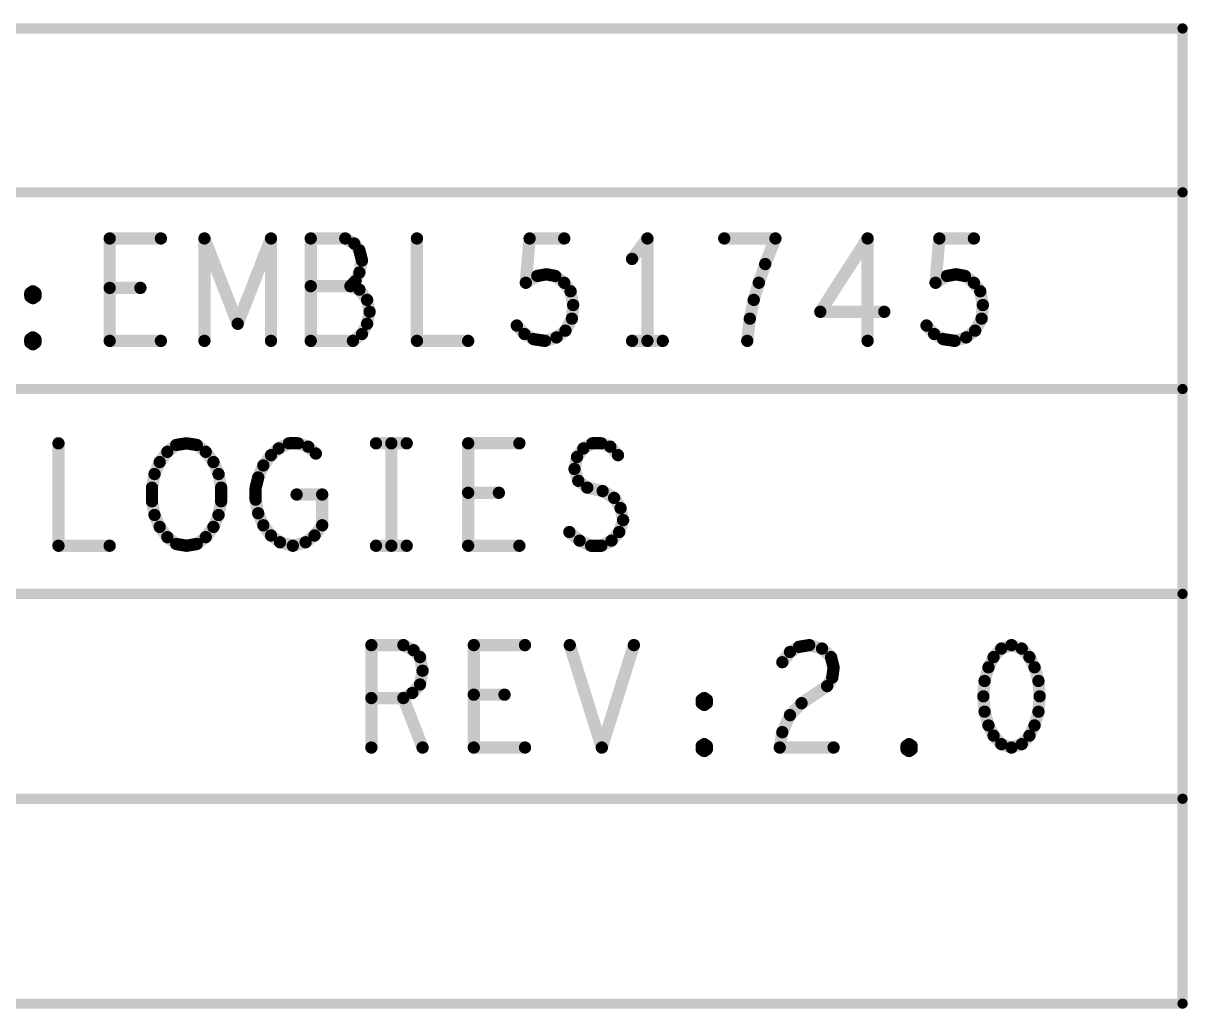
# Model space of a CAD drawing. Extents: x -14.2 to 19.9, y -5.2 to 16.9.
# Drawn here: x 3.598 to 4.734, y -2.005 to -1.043 of the extents above; entities that cross this region are included whole.
import ezdxf

# ---------------------------------------------------------------- set-up
doc = ezdxf.new("R2010")
doc.units = 0
doc.layers.get('0').update_dxf_attribs({"linetype": 'CONTINUOUS'})
doc.layers.add('FAB', color=2, linetype='CONTINUOUS')

# ---------------------------------------------------------------- blocks, each defined once
blk = doc.blocks.new('ROUND_2')
at = {"const_width": 0.005}
blk.add_lwpolyline([(-0.0025, 0, 1), (0.0025, 0, 1)], format="xyb", close=True, dxfattribs=at)
blk = doc.blocks.new('ROUND_3')
at = {"const_width": 0.006}
blk.add_lwpolyline([(-0.003, 0, 1), (0.003, 0, 1)], format="xyb", close=True, dxfattribs=at)

msp = doc.modelspace()

# ---------------------------------------------------------------- linework, layer by layer
at = {"layer": 'FAB'}
for points, const_width in [([(0.5744, -1.0485), (4.7294, -1.0485)], 0.01), ([(4.7294, -1.0485), (4.7294, -2.0005)], 0.01), ([(0.5744, -1.2085), (4.7294, -1.2085)], 0.01), ([(3.6819, -1.3535), (3.6819, -1.2535)], 0.012), ([(3.6819, -1.2535), (3.7319, -1.2535)], 0.012), ([(3.7744, -1.3535), (3.7744, -1.2535)], 0.012), ([(3.7744, -1.2535), (3.8069, -1.3368)], 0.012), ([(3.8069, -1.3368), (3.8394, -1.2535)], 0.012), ([(3.8394, -1.2535), (3.8394, -1.3535)], 0.012), ([(3.9119, -1.2535), (3.8782, -1.2535)], 0.012), ([(3.8782, -1.2535), (3.8782, -1.3535)], 0.012), ([(3.9207, -1.2585), (3.9119, -1.2535)], 0.012), ([(3.9819, -1.2535), (3.9819, -1.3535)], 0.012), ([(4.0882, -1.2968), (4.0919, -1.2535)], 0.012), ([(4.0919, -1.2535), (4.1257, -1.2535)], 0.012), ([(4.2069, -1.2535), (4.1919, -1.2735)], 0.012), ([(4.2069, -1.3535), (4.2069, -1.2535)], 0.012), ([(4.3319, -1.2535), (4.2819, -1.2535)], 0.012), ([(4.3219, -1.2785), (4.3319, -1.2535)], 0.012), ([(4.4219, -1.2535), (4.3757, -1.3251)], 0.012), ([(4.4219, -1.3535), (4.4219, -1.2535)], 0.012), ([(4.4882, -1.2968), (4.4919, -1.2535)], 0.012), ([(4.4919, -1.2535), (4.5257, -1.2535)], 0.012), ([(3.9257, -1.2651), (3.9207, -1.2585)], 0.012), ([(3.9282, -1.2751), (3.9257, -1.2651)], 0.012), ([(3.9257, -1.2868), (3.9282, -1.2751)], 0.012), ([(4.3157, -1.2968), (4.3219, -1.2785)], 0.012), ([(3.9219, -1.2951), (3.9257, -1.2868)], 0.012), ([(4.0994, -1.2901), (4.0882, -1.2968)], 0.012), ([(4.1082, -1.2885), (4.0994, -1.2901)], 0.012), ([(4.1169, -1.2901), (4.1082, -1.2885)], 0.012), ([(4.1257, -1.2968), (4.1169, -1.2901)], 0.012), ([(4.4994, -1.2901), (4.4882, -1.2968)], 0.012), ([(4.5082, -1.2885), (4.4994, -1.2901)], 0.012), ([(4.5169, -1.2901), (4.5082, -1.2885)], 0.012), ([(4.5257, -1.2968), (4.5169, -1.2901)], 0.012), ([(3.7119, -1.3018), (3.6819, -1.3018)], 0.012), ([(3.9169, -1.3001), (3.8782, -1.3001)], 0.012), ([(3.9169, -1.3001), (3.9219, -1.2951)], 0.012), ([(3.9257, -1.3035), (3.9169, -1.3001)], 0.012), ([(4.1319, -1.3051), (4.1257, -1.2968)], 0.012), ([(4.3107, -1.3135), (4.3157, -1.2968)], 0.012), ([(4.5319, -1.3051), (4.5257, -1.2968)], 0.012), ([(3.6044, -1.3068), (3.6069, -1.3051)], 0.012), ([(3.6044, -1.3101), (3.6044, -1.3068)], 0.012), ([(3.6069, -1.3118), (3.6044, -1.3101)], 0.012), ([(3.6069, -1.3051), (3.6094, -1.3068)], 0.012), ([(3.6094, -1.3101), (3.6069, -1.3118)], 0.012), ([(3.6094, -1.3068), (3.6094, -1.3101)], 0.012), ([(3.9332, -1.3135), (3.9257, -1.3035)], 0.012), ([(4.1344, -1.3185), (4.1319, -1.3051)], 0.012), ([(4.5344, -1.3185), (4.5319, -1.3051)], 0.012), ([(3.9357, -1.3251), (3.9332, -1.3135)], 0.012), ([(4.1332, -1.3318), (4.1344, -1.3185)], 0.012), ([(4.3069, -1.3318), (4.3107, -1.3135)], 0.012), ([(4.5332, -1.3318), (4.5344, -1.3185)], 0.012), ([(3.9332, -1.3368), (3.9357, -1.3251)], 0.012), ([(4.1269, -1.3435), (4.1332, -1.3318)], 0.012), ([(4.3044, -1.3535), (4.3069, -1.3318)], 0.012), ([(4.3757, -1.3251), (4.4382, -1.3251)], 0.012), ([(4.5269, -1.3435), (4.5332, -1.3318)], 0.012), ([(3.9194, -1.3535), (3.9282, -1.3468)], 0.012), ([(3.9282, -1.3468), (3.9332, -1.3368)], 0.012), ([(4.0794, -1.3385), (4.0869, -1.3468)], 0.012), ([(4.0869, -1.3468), (4.0957, -1.3518)], 0.012), ([(4.1182, -1.3501), (4.1269, -1.3435)], 0.012), ([(4.4794, -1.3385), (4.4869, -1.3468)], 0.012), ([(4.4869, -1.3468), (4.4957, -1.3518)], 0.012), ([(4.5182, -1.3501), (4.5269, -1.3435)], 0.012), ([(3.6044, -1.3518), (3.6069, -1.3501)], 0.012), ([(3.6044, -1.3551), (3.6044, -1.3518)], 0.012), ([(3.6069, -1.3568), (3.6044, -1.3551)], 0.012), ([(3.6069, -1.3501), (3.6094, -1.3518)], 0.012), ([(3.6094, -1.3551), (3.6069, -1.3568)], 0.012), ([(3.6094, -1.3518), (3.6094, -1.3551)], 0.012), ([(3.7319, -1.3535), (3.6819, -1.3535)], 0.012), ([(3.8782, -1.3535), (3.9194, -1.3535)], 0.012), ([(3.9819, -1.3535), (4.0319, -1.3535)], 0.012), ([(4.0957, -1.3518), (4.1069, -1.3535)], 0.012), ([(4.1069, -1.3535), (4.1182, -1.3501)], 0.012), ([(4.1919, -1.3535), (4.2219, -1.3535)], 0.012), ([(4.4957, -1.3518), (4.5069, -1.3535)], 0.012), ([(4.5069, -1.3535), (4.5182, -1.3501)], 0.012), ([(0.5744, -1.4005), (4.7294, -1.4005)], 0.01), ([(3.6319, -1.4535), (3.6319, -1.5535)], 0.012), ([(3.7382, -1.4618), (3.7469, -1.4551)], 0.012), ([(3.7469, -1.4551), (3.7569, -1.4535)], 0.012), ([(3.7569, -1.4535), (3.7669, -1.4551)], 0.012), ([(3.7669, -1.4551), (3.7757, -1.4618)], 0.012), ([(3.8394, -1.4651), (3.8469, -1.4585)], 0.012), ([(3.8469, -1.4585), (3.8569, -1.4535)], 0.012), ([(3.8569, -1.4535), (3.8657, -1.4535)], 0.012), ([(3.8657, -1.4535), (3.8757, -1.4568)], 0.012), ([(3.8757, -1.4568), (3.8832, -1.4635)], 0.012), ([(3.9419, -1.4535), (3.9719, -1.4535)], 0.012), ([(3.9569, -1.4535), (3.9569, -1.5535)], 0.012), ([(4.0319, -1.5535), (4.0319, -1.4535)], 0.012), ([(4.0319, -1.4535), (4.0819, -1.4535)], 0.012), ([(4.1382, -1.4668), (4.1444, -1.4585)], 0.012), ([(4.1444, -1.4585), (4.1532, -1.4535)], 0.012), ([(4.1532, -1.4535), (4.1619, -1.4535)], 0.012), ([(4.1619, -1.4535), (4.1707, -1.4568)], 0.012), ([(4.1707, -1.4568), (4.1782, -1.4651)], 0.012), ([(3.7257, -1.4835), (3.7307, -1.4718)], 0.012), ([(3.7307, -1.4718), (3.7382, -1.4618)], 0.012), ([(3.7757, -1.4618), (3.7832, -1.4718)], 0.012), ([(3.7832, -1.4718), (3.7882, -1.4835)], 0.012), ([(3.8319, -1.4751), (3.8394, -1.4651)], 0.012), ([(4.1357, -1.4785), (4.1382, -1.4668)], 0.012), ([(3.7232, -1.4968), (3.7257, -1.4835)], 0.012), ([(3.7882, -1.4835), (3.7907, -1.4968)], 0.012), ([(3.8269, -1.4868), (3.8319, -1.4751)], 0.012), ([(4.1394, -1.4901), (4.1357, -1.4785)], 0.012), ([(3.8244, -1.4968), (3.8269, -1.4868)], 0.012), ([(4.1482, -1.4968), (4.1394, -1.4901)], 0.012), ([(3.7232, -1.5101), (3.7232, -1.4968)], 0.012), ([(3.7907, -1.4968), (3.7907, -1.5101)], 0.012), ([(3.8244, -1.5085), (3.8244, -1.4968)], 0.012), ([(3.8644, -1.5035), (3.8894, -1.5035)], 0.012), ([(3.8894, -1.5035), (3.8894, -1.5335)], 0.012), ([(4.0619, -1.5018), (4.0319, -1.5018)], 0.012), ([(4.1632, -1.5001), (4.1482, -1.4968)], 0.012), ([(4.1744, -1.5068), (4.1632, -1.5001)], 0.012), ([(3.7257, -1.5235), (3.7232, -1.5101)], 0.012), ([(3.7907, -1.5101), (3.7882, -1.5235)], 0.012), ([(3.8269, -1.5218), (3.8244, -1.5085)], 0.012), ([(4.1807, -1.5168), (4.1744, -1.5068)], 0.012), ([(4.1832, -1.5285), (4.1807, -1.5168)], 0.012), ([(3.7307, -1.5351), (3.7257, -1.5235)], 0.012), ([(3.7882, -1.5235), (3.7832, -1.5351)], 0.012), ([(3.8319, -1.5335), (3.8269, -1.5218)], 0.012), ([(4.1794, -1.5401), (4.1832, -1.5285)], 0.012), ([(3.7382, -1.5451), (3.7307, -1.5351)], 0.012), ([(3.7832, -1.5351), (3.7757, -1.5451)], 0.012), ([(3.8394, -1.5435), (3.8319, -1.5335)], 0.012), ([(3.8894, -1.5335), (3.8819, -1.5435)], 0.012), ([(4.1307, -1.5401), (4.1407, -1.5485)], 0.012), ([(4.1719, -1.5485), (4.1794, -1.5401)], 0.012), ([(3.7469, -1.5518), (3.7382, -1.5451)], 0.012), ([(3.7569, -1.5535), (3.7469, -1.5518)], 0.012), ([(3.7669, -1.5518), (3.7569, -1.5535)], 0.012), ([(3.7757, -1.5451), (3.7669, -1.5518)], 0.012), ([(3.8482, -1.5501), (3.8394, -1.5435)], 0.012), ([(3.8607, -1.5535), (3.8482, -1.5501)], 0.012), ([(3.8732, -1.5501), (3.8607, -1.5535)], 0.012), ([(3.8819, -1.5435), (3.8732, -1.5501)], 0.012), ([(4.1407, -1.5485), (4.1519, -1.5535)], 0.012), ([(4.1619, -1.5535), (4.1719, -1.5485)], 0.012), ([(3.6319, -1.5535), (3.6819, -1.5535)], 0.012), ([(3.9419, -1.5535), (3.9719, -1.5535)], 0.012), ([(4.0819, -1.5535), (4.0319, -1.5535)], 0.012), ([(4.1519, -1.5535), (4.1619, -1.5535)], 0.012), ([(0.5744, -1.6005), (4.7294, -1.6005)], 0.01), ([(3.9374, -1.7505), (3.9374, -1.6505)], 0.012), ([(3.9374, -1.6505), (3.9686, -1.6505)], 0.012), ([(3.9686, -1.6505), (3.9786, -1.6555)], 0.012), ([(4.0374, -1.7505), (4.0374, -1.6505)], 0.012), ([(4.0374, -1.6505), (4.0874, -1.6505)], 0.012), ([(4.1311, -1.6505), (4.1624, -1.7505)], 0.012), ([(4.1624, -1.7505), (4.1937, -1.6505)], 0.012), ([(4.3461, -1.6572), (4.3549, -1.6522)], 0.012), ([(4.3549, -1.6522), (4.3649, -1.6505)], 0.012), ([(4.3649, -1.6505), (4.3774, -1.6539)], 0.012), ([(4.3774, -1.6539), (4.3862, -1.6622)], 0.012), ([(4.5524, -1.6539), (4.5449, -1.6622)], 0.012), ([(4.5624, -1.6505), (4.5524, -1.6539)], 0.012), ([(4.5724, -1.6539), (4.5624, -1.6505)], 0.012), ([(4.5799, -1.6622), (4.5724, -1.6539)], 0.012), ([(3.9786, -1.6555), (3.9849, -1.6622)], 0.012), ([(3.9849, -1.6622), (3.9874, -1.6755)], 0.012), ([(4.3386, -1.6672), (4.3461, -1.6572)], 0.012), ([(4.3862, -1.6622), (4.3887, -1.6722)], 0.012), ([(4.5449, -1.6622), (4.5399, -1.6722)], 0.012), ([(4.5849, -1.6722), (4.5799, -1.6622)], 0.012), ([(3.9874, -1.6755), (3.9849, -1.6889)], 0.012), ([(4.3887, -1.6722), (4.3874, -1.6822)], 0.012), ([(4.5399, -1.6722), (4.5361, -1.6855)], 0.012), ([(4.5887, -1.6855), (4.5849, -1.6722)], 0.012), ([(4.3874, -1.6822), (4.3824, -1.6905)], 0.012), ([(4.5361, -1.6855), (4.5349, -1.7005)], 0.012), ([(4.5899, -1.7005), (4.5887, -1.6855)], 0.012), ([(3.9774, -1.6972), (3.9686, -1.7022)], 0.012), ([(3.9849, -1.6889), (3.9774, -1.6972)], 0.012), ([(4.0674, -1.6989), (4.0374, -1.6989)], 0.012), ([(4.3824, -1.6905), (4.3574, -1.7072)], 0.012), ([(3.9686, -1.7022), (3.9374, -1.7022)], 0.012), ([(3.9686, -1.7022), (3.9874, -1.7505)], 0.012), ([(4.2599, -1.7039), (4.2624, -1.7022)], 0.012), ([(4.2599, -1.7072), (4.2599, -1.7039)], 0.012), ([(4.2624, -1.7089), (4.2599, -1.7072)], 0.012), ([(4.2624, -1.7022), (4.2649, -1.7039)], 0.012), ([(4.2649, -1.7072), (4.2624, -1.7089)], 0.012), ([(4.2649, -1.7039), (4.2649, -1.7072)], 0.012), ([(4.3574, -1.7072), (4.3461, -1.7189)], 0.012), ([(4.5349, -1.7005), (4.5361, -1.7155)], 0.012), ([(4.5887, -1.7155), (4.5899, -1.7005)], 0.012), ([(4.3461, -1.7189), (4.3386, -1.7355)], 0.012), ([(4.5361, -1.7155), (4.5399, -1.7289)], 0.012), ([(4.5849, -1.7289), (4.5887, -1.7155)], 0.012), ([(4.5399, -1.7289), (4.5449, -1.7389)], 0.012), ([(4.5799, -1.7389), (4.5849, -1.7289)], 0.012), ([(4.3386, -1.7355), (4.3361, -1.7505)], 0.012), ([(4.5449, -1.7389), (4.5524, -1.7472)], 0.012), ([(4.5724, -1.7472), (4.5799, -1.7389)], 0.012), ([(4.0874, -1.7505), (4.0374, -1.7505)], 0.012), ([(4.2599, -1.7489), (4.2624, -1.7472)], 0.012), ([(4.2599, -1.7522), (4.2599, -1.7489)], 0.012), ([(4.2624, -1.7539), (4.2599, -1.7522)], 0.012), ([(4.2624, -1.7472), (4.2649, -1.7489)], 0.012), ([(4.2649, -1.7522), (4.2624, -1.7539)], 0.012), ([(4.2649, -1.7489), (4.2649, -1.7522)], 0.012), ([(4.3361, -1.7505), (4.3887, -1.7505)], 0.012), ([(4.4599, -1.7489), (4.4624, -1.7472)], 0.012), ([(4.4599, -1.7522), (4.4599, -1.7489)], 0.012), ([(4.4624, -1.7539), (4.4599, -1.7522)], 0.012), ([(4.4624, -1.7472), (4.4649, -1.7489)], 0.012), ([(4.4649, -1.7522), (4.4624, -1.7539)], 0.012), ([(4.4649, -1.7489), (4.4649, -1.7522)], 0.012), ([(4.5524, -1.7472), (4.5624, -1.7505)], 0.012), ([(4.5624, -1.7505), (4.5724, -1.7472)], 0.012), ([(0.5744, -1.8005), (4.7294, -1.8005)], 0.01), ([(0.5744, -2.0005), (4.7294, -2.0005)], 0.01)]:
    msp.add_lwpolyline(points, dxfattribs=dict(at, const_width=const_width))

# ---------------------------------------------------------------- block references
for name, p in [('ROUND_2', (4.7294, -1.0485)), ('ROUND_2', (4.7294, -1.0485)), ('ROUND_2', (4.7294, -1.2085)), ('ROUND_3', (3.6819, -1.2535)), ('ROUND_3', (3.6819, -1.2535)), ('ROUND_3', (3.7319, -1.2535)), ('ROUND_3', (3.7744, -1.2535)), ('ROUND_3', (3.7744, -1.2535)), ('ROUND_3', (3.8394, -1.2535)), ('ROUND_3', (3.8394, -1.2535)), ('ROUND_3', (3.8782, -1.2535)), ('ROUND_3', (3.8782, -1.2535)), ('ROUND_3', (3.9119, -1.2535)), ('ROUND_3', (3.9119, -1.2535)), ('ROUND_3', (3.9819, -1.2535)), ('ROUND_3', (4.0919, -1.2535)), ('ROUND_3', (4.0919, -1.2535)), ('ROUND_3', (4.1257, -1.2535)), ('ROUND_3', (4.2069, -1.2535)), ('ROUND_3', (4.2069, -1.2535)), ('ROUND_3', (4.2819, -1.2535)), ('ROUND_3', (4.3319, -1.2535)), ('ROUND_3', (4.3319, -1.2535)), ('ROUND_3', (4.4219, -1.2535)), ('ROUND_3', (4.4219, -1.2535)), ('ROUND_3', (4.4919, -1.2535)), ('ROUND_3', (4.4919, -1.2535)), ('ROUND_3', (4.5257, -1.2535)), ('ROUND_3', (3.9207, -1.2585)), ('ROUND_3', (3.9207, -1.2585)), ('ROUND_3', (3.9257, -1.2651)), ('ROUND_3', (3.9257, -1.2651)), ('ROUND_3', (3.9282, -1.2751)), ('ROUND_3', (3.9282, -1.2751)), ('ROUND_3', (4.1919, -1.2735)), ('ROUND_3', (4.3219, -1.2785)), ('ROUND_3', (4.3219, -1.2785)), ('ROUND_3', (3.9257, -1.2868)), ('ROUND_3', (3.9257, -1.2868)), ('ROUND_3', (4.0994, -1.2901)), ('ROUND_3', (4.0994, -1.2901)), ('ROUND_3', (4.1082, -1.2885)), ('ROUND_3', (4.1082, -1.2885)), ('ROUND_3', (4.1169, -1.2901)), ('ROUND_3', (4.1169, -1.2901)), ('ROUND_3', (4.4994, -1.2901)), ('ROUND_3', (4.4994, -1.2901)), ('ROUND_3', (4.5082, -1.2885)), ('ROUND_3', (4.5082, -1.2885)), ('ROUND_3', (4.5169, -1.2901)), ('ROUND_3', (4.5169, -1.2901)), ('ROUND_3', (3.6819, -1.3018)), ('ROUND_3', (3.7119, -1.3018)), ('ROUND_3', (3.8782, -1.3001)), ('ROUND_3', (3.9169, -1.3001)), ('ROUND_3', (3.9169, -1.3001)), ('ROUND_3', (3.9169, -1.3001)), ('ROUND_3', (3.9219, -1.2951)), ('ROUND_3', (3.9219, -1.2951)), ('ROUND_3', (4.0882, -1.2968)), ('ROUND_3', (4.0882, -1.2968)), ('ROUND_3', (4.1257, -1.2968)), ('ROUND_3', (4.1257, -1.2968)), ('ROUND_3', (4.3157, -1.2968)), ('ROUND_3', (4.3157, -1.2968)), ('ROUND_3', (4.4882, -1.2968)), ('ROUND_3', (4.4882, -1.2968)), ('ROUND_3', (4.5257, -1.2968)), ('ROUND_3', (4.5257, -1.2968)), ('ROUND_3', (3.6044, -1.3068)), ('ROUND_3', (3.6044, -1.3068)), ('ROUND_3', (3.6044, -1.3101)), ('ROUND_3', (3.6044, -1.3101)), ('ROUND_3', (3.6069, -1.3051)), ('ROUND_3', (3.6069, -1.3051)), ('ROUND_3', (3.6069, -1.3118)), ('ROUND_3', (3.6069, -1.3118)), ('ROUND_3', (3.6094, -1.3068)), ('ROUND_3', (3.6094, -1.3068)), ('ROUND_3', (3.6094, -1.3101)), ('ROUND_3', (3.6094, -1.3101)), ('ROUND_3', (3.9257, -1.3035)), ('ROUND_3', (3.9257, -1.3035)), ('ROUND_3', (4.1319, -1.3051)), ('ROUND_3', (4.1319, -1.3051)), ('ROUND_3', (4.5319, -1.3051)), ('ROUND_3', (4.5319, -1.3051)), ('ROUND_3', (3.9332, -1.3135)), ('ROUND_3', (3.9332, -1.3135)), ('ROUND_3', (4.1344, -1.3185)), ('ROUND_3', (4.1344, -1.3185)), ('ROUND_3', (4.3107, -1.3135)), ('ROUND_3', (4.3107, -1.3135)), ('ROUND_3', (4.5344, -1.3185)), ('ROUND_3', (4.5344, -1.3185)), ('ROUND_3', (3.9357, -1.3251)), ('ROUND_3', (3.9357, -1.3251)), ('ROUND_3', (4.1332, -1.3318)), ('ROUND_3', (4.1332, -1.3318)), ('ROUND_3', (4.3069, -1.3318)), ('ROUND_3', (4.3069, -1.3318)), ('ROUND_3', (4.3757, -1.3251)), ('ROUND_3', (4.3757, -1.3251)), ('ROUND_3', (4.4382, -1.3251)), ('ROUND_3', (4.5332, -1.3318)), ('ROUND_3', (4.5332, -1.3318)), ('ROUND_3', (3.8069, -1.3368)), ('ROUND_3', (3.8069, -1.3368)), ('ROUND_3', (3.9282, -1.3468)), ('ROUND_3', (3.9282, -1.3468)), ('ROUND_3', (3.9332, -1.3368)), ('ROUND_3', (3.9332, -1.3368)), ('ROUND_3', (4.0794, -1.3385)), ('ROUND_3', (4.0869, -1.3468)), ('ROUND_3', (4.0869, -1.3468)), ('ROUND_3', (4.1269, -1.3435)), ('ROUND_3', (4.1269, -1.3435)), ('ROUND_3', (4.4794, -1.3385)), ('ROUND_3', (4.4869, -1.3468)), ('ROUND_3', (4.4869, -1.3468)), ('ROUND_3', (4.5269, -1.3435)), ('ROUND_3', (4.5269, -1.3435)), ('ROUND_3', (3.6044, -1.3518)), ('ROUND_3', (3.6044, -1.3518)), ('ROUND_3', (3.6044, -1.3551)), ('ROUND_3', (3.6044, -1.3551)), ('ROUND_3', (3.6069, -1.3501)), ('ROUND_3', (3.6069, -1.3501)), ('ROUND_3', (3.6069, -1.3568)), ('ROUND_3', (3.6069, -1.3568)), ('ROUND_3', (3.6094, -1.3518)), ('ROUND_3', (3.6094, -1.3518)), ('ROUND_3', (3.6094, -1.3551)), ('ROUND_3', (3.6094, -1.3551)), ('ROUND_3', (3.6819, -1.3535)), ('ROUND_3', (3.6819, -1.3535)), ('ROUND_3', (3.7319, -1.3535)), ('ROUND_3', (3.7744, -1.3535)), ('ROUND_3', (3.8394, -1.3535)), ('ROUND_3', (3.8782, -1.3535)), ('ROUND_3', (3.8782, -1.3535)), ('ROUND_3', (3.9194, -1.3535)), ('ROUND_3', (3.9194, -1.3535)), ('ROUND_3', (3.9819, -1.3535)), ('ROUND_3', (3.9819, -1.3535)), ('ROUND_3', (4.0319, -1.3535)), ('ROUND_3', (4.0957, -1.3518)), ('ROUND_3', (4.0957, -1.3518)), ('ROUND_3', (4.1069, -1.3535)), ('ROUND_3', (4.1069, -1.3535)), ('ROUND_3', (4.1182, -1.3501)), ('ROUND_3', (4.1182, -1.3501)), ('ROUND_3', (4.1919, -1.3535)), ('ROUND_3', (4.2069, -1.3535)), ('ROUND_3', (4.2219, -1.3535)), ('ROUND_3', (4.3044, -1.3535)), ('ROUND_3', (4.4219, -1.3535)), ('ROUND_3', (4.4957, -1.3518)), ('ROUND_3', (4.4957, -1.3518)), ('ROUND_3', (4.5069, -1.3535)), ('ROUND_3', (4.5069, -1.3535)), ('ROUND_3', (4.5182, -1.3501)), ('ROUND_3', (4.5182, -1.3501)), ('ROUND_2', (4.7294, -1.4005)), ('ROUND_3', (3.6319, -1.4535)), ('ROUND_3', (3.7469, -1.4551)), ('ROUND_3', (3.7469, -1.4551)), ('ROUND_3', (3.7569, -1.4535)), ('ROUND_3', (3.7569, -1.4535)), ('ROUND_3', (3.7669, -1.4551)), ('ROUND_3', (3.7669, -1.4551)), ('ROUND_3', (3.8469, -1.4585)), ('ROUND_3', (3.8469, -1.4585)), ('ROUND_3', (3.8569, -1.4535)), ('ROUND_3', (3.8569, -1.4535)), ('ROUND_3', (3.8657, -1.4535)), ('ROUND_3', (3.8657, -1.4535)), ('ROUND_3', (3.8757, -1.4568)), ('ROUND_3', (3.8757, -1.4568)), ('ROUND_3', (3.9419, -1.4535)), ('ROUND_3', (3.9569, -1.4535)), ('ROUND_3', (3.9719, -1.4535)), ('ROUND_3', (4.0319, -1.4535)), ('ROUND_3', (4.0319, -1.4535)), ('ROUND_3', (4.0819, -1.4535)), ('ROUND_3', (4.1444, -1.4585)), ('ROUND_3', (4.1444, -1.4585)), ('ROUND_3', (4.1532, -1.4535)), ('ROUND_3', (4.1532, -1.4535)), ('ROUND_3', (4.1619, -1.4535)), ('ROUND_3', (4.1619, -1.4535)), ('ROUND_3', (4.1707, -1.4568)), ('ROUND_3', (4.1707, -1.4568)), ('ROUND_3', (3.7307, -1.4718)), ('ROUND_3', (3.7307, -1.4718)), ('ROUND_3', (3.7382, -1.4618)), ('ROUND_3', (3.7382, -1.4618)), ('ROUND_3', (3.7757, -1.4618)), ('ROUND_3', (3.7757, -1.4618)), ('ROUND_3', (3.7832, -1.4718)), ('ROUND_3', (3.7832, -1.4718)), ('ROUND_3', (3.8394, -1.4651)), ('ROUND_3', (3.8394, -1.4651)), ('ROUND_3', (3.8832, -1.4635)), ('ROUND_3', (4.1382, -1.4668)), ('ROUND_3', (4.1382, -1.4668)), ('ROUND_3', (4.1782, -1.4651)), ('ROUND_3', (3.7257, -1.4835)), ('ROUND_3', (3.7257, -1.4835)), ('ROUND_3', (3.7882, -1.4835)), ('ROUND_3', (3.7882, -1.4835)), ('ROUND_3', (3.8319, -1.4751)), ('ROUND_3', (3.8319, -1.4751)), ('ROUND_3', (4.1357, -1.4785)), ('ROUND_3', (4.1357, -1.4785)), ('ROUND_3', (3.8269, -1.4868)), ('ROUND_3', (3.8269, -1.4868)), ('ROUND_3', (4.1394, -1.4901)), ('ROUND_3', (4.1394, -1.4901)), ('ROUND_3', (3.7232, -1.4968)), ('ROUND_3', (3.7232, -1.4968)), ('ROUND_3', (3.7907, -1.4968)), ('ROUND_3', (3.7907, -1.4968)), ('ROUND_3', (3.8244, -1.4968)), ('ROUND_3', (3.8244, -1.4968)), ('ROUND_3', (3.8644, -1.5035)), ('ROUND_3', (3.8894, -1.5035)), ('ROUND_3', (3.8894, -1.5035)), ('ROUND_3', (4.0319, -1.5018)), ('ROUND_3', (4.0619, -1.5018)), ('ROUND_3', (4.1482, -1.4968)), ('ROUND_3', (4.1482, -1.4968)), ('ROUND_3', (4.1632, -1.5001)), ('ROUND_3', (4.1632, -1.5001)), ('ROUND_3', (3.7232, -1.5101)), ('ROUND_3', (3.7232, -1.5101)), ('ROUND_3', (3.7907, -1.5101)), ('ROUND_3', (3.7907, -1.5101)), ('ROUND_3', (3.8244, -1.5085)), ('ROUND_3', (3.8244, -1.5085)), ('ROUND_3', (4.1744, -1.5068)), ('ROUND_3', (4.1744, -1.5068)), ('ROUND_3', (4.1807, -1.5168)), ('ROUND_3', (4.1807, -1.5168)), ('ROUND_3', (3.7257, -1.5235)), ('ROUND_3', (3.7257, -1.5235)), ('ROUND_3', (3.7882, -1.5235)), ('ROUND_3', (3.7882, -1.5235)), ('ROUND_3', (3.8269, -1.5218)), ('ROUND_3', (3.8269, -1.5218)), ('ROUND_3', (4.1832, -1.5285)), ('ROUND_3', (4.1832, -1.5285)), ('ROUND_3', (3.7307, -1.5351)), ('ROUND_3', (3.7307, -1.5351)), ('ROUND_3', (3.7832, -1.5351)), ('ROUND_3', (3.7832, -1.5351)), ('ROUND_3', (3.8319, -1.5335)), ('ROUND_3', (3.8319, -1.5335)), ('ROUND_3', (3.8894, -1.5335)), ('ROUND_3', (3.8894, -1.5335)), ('ROUND_3', (4.1307, -1.5401)), ('ROUND_3', (4.1794, -1.5401)), ('ROUND_3', (4.1794, -1.5401)), ('ROUND_3', (3.7382, -1.5451)), ('ROUND_3', (3.7382, -1.5451)), ('ROUND_3', (3.7469, -1.5518)), ('ROUND_3', (3.7469, -1.5518)), ('ROUND_3', (3.7669, -1.5518)), ('ROUND_3', (3.7669, -1.5518)), ('ROUND_3', (3.7757, -1.5451)), ('ROUND_3', (3.7757, -1.5451)), ('ROUND_3', (3.8394, -1.5435)), ('ROUND_3', (3.8394, -1.5435)), ('ROUND_3', (3.8482, -1.5501)), ('ROUND_3', (3.8482, -1.5501)), ('ROUND_3', (3.8732, -1.5501)), ('ROUND_3', (3.8732, -1.5501)), ('ROUND_3', (3.8819, -1.5435)), ('ROUND_3', (3.8819, -1.5435)), ('ROUND_3', (4.1407, -1.5485)), ('ROUND_3', (4.1407, -1.5485)), ('ROUND_3', (4.1719, -1.5485)), ('ROUND_3', (4.1719, -1.5485)), ('ROUND_3', (3.6319, -1.5535)), ('ROUND_3', (3.6319, -1.5535)), ('ROUND_3', (3.6819, -1.5535)), ('ROUND_3', (3.7569, -1.5535)), ('ROUND_3', (3.7569, -1.5535)), ('ROUND_3', (3.8607, -1.5535)), ('ROUND_3', (3.8607, -1.5535)), ('ROUND_3', (3.9419, -1.5535)), ('ROUND_3', (3.9569, -1.5535)), ('ROUND_3', (3.9719, -1.5535)), ('ROUND_3', (4.0319, -1.5535)), ('ROUND_3', (4.0319, -1.5535)), ('ROUND_3', (4.0819, -1.5535)), ('ROUND_3', (4.1519, -1.5535)), ('ROUND_3', (4.1519, -1.5535)), ('ROUND_3', (4.1619, -1.5535)), ('ROUND_3', (4.1619, -1.5535)), ('ROUND_2', (4.7294, -1.6005)), ('ROUND_3', (3.9374, -1.6505)), ('ROUND_3', (3.9374, -1.6505)), ('ROUND_3', (3.9686, -1.6505)), ('ROUND_3', (3.9686, -1.6505)), ('ROUND_3', (4.0374, -1.6505)), ('ROUND_3', (4.0374, -1.6505)), ('ROUND_3', (4.0874, -1.6505)), ('ROUND_3', (4.1311, -1.6505)), ('ROUND_3', (4.1937, -1.6505)), ('ROUND_3', (4.3549, -1.6522)), ('ROUND_3', (4.3549, -1.6522)), ('ROUND_3', (4.3649, -1.6505)), ('ROUND_3', (4.3649, -1.6505)), ('ROUND_3', (4.3774, -1.6539)), ('ROUND_3', (4.3774, -1.6539)), ('ROUND_3', (4.5524, -1.6539)), ('ROUND_3', (4.5524, -1.6539)), ('ROUND_3', (4.5624, -1.6505)), ('ROUND_3', (4.5624, -1.6505)), ('ROUND_3', (4.5724, -1.6539)), ('ROUND_3', (4.5724, -1.6539)), ('ROUND_3', (3.9786, -1.6555)), ('ROUND_3', (3.9786, -1.6555)), ('ROUND_3', (3.9849, -1.6622)), ('ROUND_3', (3.9849, -1.6622)), ('ROUND_3', (4.3461, -1.6572)), ('ROUND_3', (4.3461, -1.6572)), ('ROUND_3', (4.3862, -1.6622)), ('ROUND_3', (4.3862, -1.6622)), ('ROUND_3', (4.5449, -1.6622)), ('ROUND_3', (4.5449, -1.6622)), ('ROUND_3', (4.5799, -1.6622)), ('ROUND_3', (4.5799, -1.6622)), ('ROUND_3', (3.9874, -1.6755)), ('ROUND_3', (3.9874, -1.6755)), ('ROUND_3', (4.3386, -1.6672)), ('ROUND_3', (4.3887, -1.6722)), ('ROUND_3', (4.3887, -1.6722)), ('ROUND_3', (4.5399, -1.6722)), ('ROUND_3', (4.5399, -1.6722)), ('ROUND_3', (4.5849, -1.6722)), ('ROUND_3', (4.5849, -1.6722)), ('ROUND_3', (4.3874, -1.6822)), ('ROUND_3', (4.3874, -1.6822)), ('ROUND_3', (4.5361, -1.6855)), ('ROUND_3', (4.5361, -1.6855)), ('ROUND_3', (4.5887, -1.6855)), ('ROUND_3', (4.5887, -1.6855)), ('ROUND_3', (3.9774, -1.6972)), ('ROUND_3', (3.9774, -1.6972)), ('ROUND_3', (3.9849, -1.6889)), ('ROUND_3', (3.9849, -1.6889)), ('ROUND_3', (4.0374, -1.6989)), ('ROUND_3', (4.0674, -1.6989)), ('ROUND_3', (4.3824, -1.6905)), ('ROUND_3', (4.3824, -1.6905)), ('ROUND_3', (3.9374, -1.7022)), ('ROUND_3', (3.9686, -1.7022)), ('ROUND_3', (3.9686, -1.7022)), ('ROUND_3', (3.9686, -1.7022)), ('ROUND_3', (4.2599, -1.7039)), ('ROUND_3', (4.2599, -1.7039)), ('ROUND_3', (4.2599, -1.7072)), ('ROUND_3', (4.2599, -1.7072)), ('ROUND_3', (4.2624, -1.7022)), ('ROUND_3', (4.2624, -1.7022)), ('ROUND_3', (4.2624, -1.7089)), ('ROUND_3', (4.2624, -1.7089)), ('ROUND_3', (4.2649, -1.7039)), ('ROUND_3', (4.2649, -1.7039)), ('ROUND_3', (4.2649, -1.7072)), ('ROUND_3', (4.2649, -1.7072)), ('ROUND_3', (4.3574, -1.7072)), ('ROUND_3', (4.3574, -1.7072)), ('ROUND_3', (4.5349, -1.7005)), ('ROUND_3', (4.5349, -1.7005)), ('ROUND_3', (4.5899, -1.7005)), ('ROUND_3', (4.5899, -1.7005)), ('ROUND_3', (4.3461, -1.7189)), ('ROUND_3', (4.3461, -1.7189)), ('ROUND_3', (4.5361, -1.7155)), ('ROUND_3', (4.5361, -1.7155)), ('ROUND_3', (4.5887, -1.7155)), ('ROUND_3', (4.5887, -1.7155)), ('ROUND_3', (4.5399, -1.7289)), ('ROUND_3', (4.5399, -1.7289)), ('ROUND_3', (4.5849, -1.7289)), ('ROUND_3', (4.5849, -1.7289)), ('ROUND_3', (4.3386, -1.7355)), ('ROUND_3', (4.3386, -1.7355)), ('ROUND_3', (4.5449, -1.7389)), ('ROUND_3', (4.5449, -1.7389)), ('ROUND_3', (4.5799, -1.7389)), ('ROUND_3', (4.5799, -1.7389)), ('ROUND_3', (3.9374, -1.7505)), ('ROUND_3', (3.9874, -1.7505)), ('ROUND_3', (4.0374, -1.7505)), ('ROUND_3', (4.0374, -1.7505)), ('ROUND_3', (4.0874, -1.7505)), ('ROUND_3', (4.1624, -1.7505)), ('ROUND_3', (4.1624, -1.7505)), ('ROUND_3', (4.2599, -1.7489)), ('ROUND_3', (4.2599, -1.7489)), ('ROUND_3', (4.2599, -1.7522)), ('ROUND_3', (4.2599, -1.7522)), ('ROUND_3', (4.2624, -1.7472)), ('ROUND_3', (4.2624, -1.7472)), ('ROUND_3', (4.2624, -1.7539)), ('ROUND_3', (4.2624, -1.7539)), ('ROUND_3', (4.2649, -1.7489)), ('ROUND_3', (4.2649, -1.7489)), ('ROUND_3', (4.2649, -1.7522)), ('ROUND_3', (4.2649, -1.7522)), ('ROUND_3', (4.3361, -1.7505)), ('ROUND_3', (4.3361, -1.7505)), ('ROUND_3', (4.3887, -1.7505)), ('ROUND_3', (4.4599, -1.7489)), ('ROUND_3', (4.4599, -1.7489)), ('ROUND_3', (4.4599, -1.7522)), ('ROUND_3', (4.4599, -1.7522)), ('ROUND_3', (4.4624, -1.7472)), ('ROUND_3', (4.4624, -1.7472)), ('ROUND_3', (4.4624, -1.7539)), ('ROUND_3', (4.4624, -1.7539)), ('ROUND_3', (4.4649, -1.7489)), ('ROUND_3', (4.4649, -1.7489)), ('ROUND_3', (4.4649, -1.7522)), ('ROUND_3', (4.4649, -1.7522)), ('ROUND_3', (4.5524, -1.7472)), ('ROUND_3', (4.5524, -1.7472)), ('ROUND_3', (4.5624, -1.7505)), ('ROUND_3', (4.5624, -1.7505)), ('ROUND_3', (4.5724, -1.7472)), ('ROUND_3', (4.5724, -1.7472)), ('ROUND_2', (4.7294, -1.8005)), ('ROUND_2', (4.7294, -2.0005)), ('ROUND_2', (4.7294, -2.0005))]:
    msp.add_blockref(name, p, dxfattribs=at)

doc.saveas('drawing.dxf')
